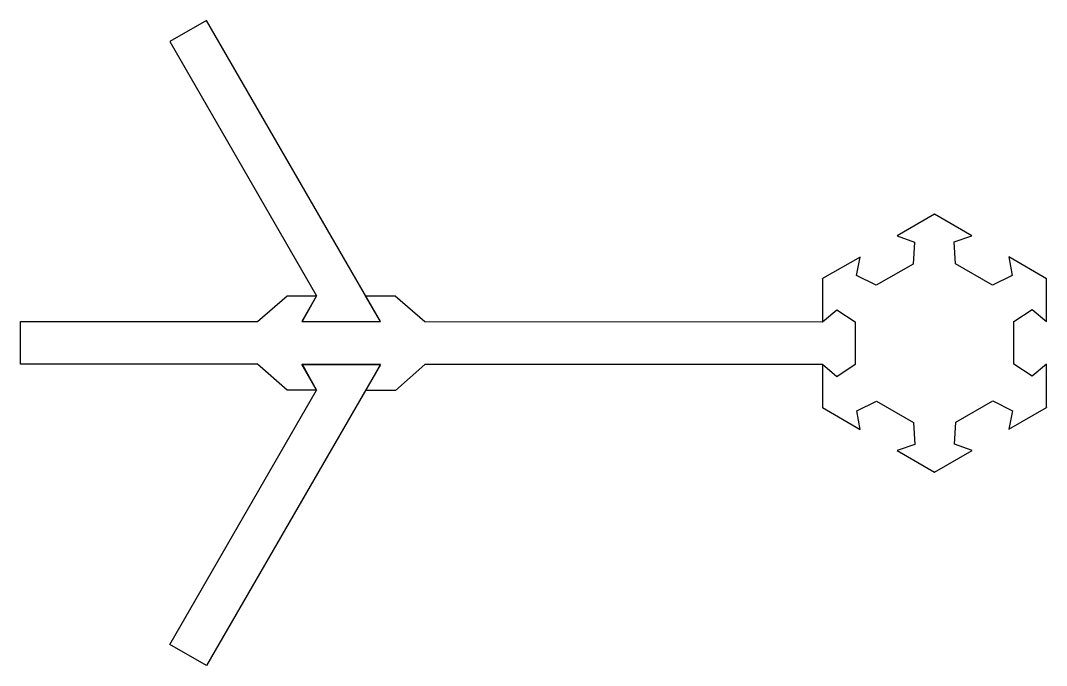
# Model space of a CAD drawing. Extents: x 0 to 168, y 0 to 106.
import ezdxf

# ---------------------------------------------------------------- set-up
doc = ezdxf.new("R2010")
doc.units = 0
doc.header["$MEASUREMENT"] = 0
doc.layers.get('0').update_dxf_attribs({"linetype": 'CONTINUOUS'})

msp = doc.modelspace()

# ---------------------------------------------------------------- linework, layer by layer
at = {"color": 7, "linetype": 'CONTINUOUS'}
for points in [[(51.089022, 56.538521), (59.158293, 56.538521), (30.588124, 106.014279), (24.538124, 102.564279), (48.632145, 60.797496), (46.238124, 56.554279)], [(131.694096, 56.524102), (134.054101, 58.504102), (137.054102, 56.484102), (137.054102, 49.484101), (134.044101, 47.484101), (131.724101, 49.484101), (66.424098, 49.504097), (61.594098, 45.234097), (56.704098, 45.234097), (59.13743, 49.520848), (46.253199, 49.527371), (48.6241, 45.264101), (43.804099, 45.284101), (38.954099, 49.534101), (0.044097, 49.550764), (0.044097, 56.550764), (38.925918, 56.542889), (43.794097, 60.794102), (48.6541, 60.804102), (46.253191, 56.541405), (59.135007, 56.538797), (56.694098, 60.804102), (61.5541, 60.794102), (66.425918, 56.53732)], [(51.094996, 49.519855), (59.164267, 49.519855), (30.594098, 0.044097), (24.544098, 3.494097), (48.638119, 45.26088), (46.244098, 49.504097)]]:
    msp.add_lwpolyline(points, close=True, dxfattribs=at)
for points in [[(150.043896, 74.187338), (150.100861, 74.208673), (143.929756, 70.657337), (146.824489, 69.603513), (146.597439, 65.996777), (140.530261, 62.505437), (137.29321, 64.112173), (137.872581, 67.148673), (131.718798, 63.607337)], [(168.419194, 63.636214), (168.466153, 63.597549), (162.305054, 67.166214), (162.839782, 64.13239), (159.602731, 62.525653), (153.545553, 66.034314), (153.318502, 69.64105), (156.237874, 70.65755), (150.094096, 74.216214)], [(131.694096, 63.564102), (131.704102, 63.624102), (131.694096, 56.504102), (134.054101, 58.484102), (137.064102, 56.484102), (137.054102, 49.484101), (134.044101, 47.484101), (131.704101, 49.504101), (131.694096, 42.404101)], [(168.465399, 42.478836), (168.455394, 42.418835), (168.465399, 49.538836), (166.105394, 47.558836), (163.095394, 49.558836), (163.105394, 56.558836), (166.115394, 58.558836), (168.455394, 56.538836), (168.465399, 63.638836)], [(131.752744, 42.371888), (131.705784, 42.410553), (137.866883, 38.841888), (137.332155, 41.875712), (140.569206, 43.482448), (146.626384, 39.973788), (146.853435, 36.367052), (143.934064, 35.350552), (150.077842, 31.791887)], [(150.13743, 31.832709), (150.080465, 31.811374), (156.25157, 35.362709), (153.356837, 36.416533), (153.583888, 40.02327), (159.651066, 43.51461), (162.888117, 41.907873), (162.308745, 38.871374), (168.462528, 42.412709)]]:
    msp.add_lwpolyline(points, dxfattribs=at)

doc.saveas('drawing.dxf')
